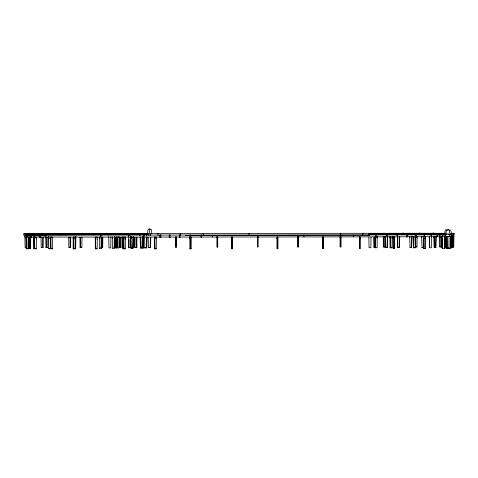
<?xml version="1.0" encoding="UTF-8"?>
<svg xmlns="http://www.w3.org/2000/svg" width="478" height="478" viewBox="0 0 478 478"><rect width="100%" height="100%" fill="white"/><g stroke="black" fill="none" stroke-linecap="round" stroke-linejoin="round"><path stroke-width="0.36" stroke-dasharray="2.39 1.79" d="M438.41 235.612L444.749 235.57M446.601 233.294L448.316 233.288M439.981 235.194L439.981 236.246M439.629 235.194L439.635 236.246"/><path stroke-width="0.72" d="M216.934 236.951L216.893 247.114L217.705 247.108L217.699 236.951L216.881 236.951L216.881 237.321L217.693 237.315M257.379 236.903L257.343 247.066L258.156 247.06L258.144 236.903L257.325 236.903L257.331 237.273L258.096 237.273L258.09 236.903M297.489 236.855L297.453 247.018L298.266 247.018L298.254 236.855L297.436 236.855L297.441 237.225L298.206 237.225L298.266 247.018M340.88 236.801L340.886 246.965L340.079 246.971L340.061 236.807M446.81 230.247C450.007 227.695 449.29 232.212 449.242 234.316L448.011 234.28L449.314 234.28L449.625 234.788M175.51 247.162L175.695 237.004L176.46 236.998L176.454 247.162L175.51 247.162L175.48 236.998M359.659 238.809L359.689 236.867L359.36 236.867L359.402 248.602L359.659 238.809L360.418 238.809L360.442 238.444L360.143 236.867M136.571 237.058L136.517 247.222M394.625 248.554L393.938 248.554L394.009 236.819L393.053 236.819L393.149 248.554L394.625 248.554L394.613 236.819M445.155 230.516L444.767 232.923L445.155 234.734M383.38 246.929L384.019 246.929L384.007 237.136L383.266 236.771L383.38 246.929L384.999 246.929L385.089 236.765M102.095 237.488L102.824 237.118L102.722 247.281L102.107 247.281L102.095 237.488L102.71 237.488M413.231 236.574L413.398 247.783L415.328 247.783L415.113 236.759L415.8 237.124L415.812 246.917L415.251 246.923L417.031 246.917L417.145 236.753M70.069 237.542L70.75 237.178L70.636 247.335L70.081 247.335L70.069 237.542L70.625 237.542M154.448 248.811L154.992 248.811L154.848 237.076L156.372 237.07L156.252 248.805L154.448 248.811L154.436 237.076M80.059 247.52L80.603 247.52L80.591 237.727L79.916 237.363L80.059 247.52L81.869 247.52L81.989 237.357L81.445 237.357M114.362 247.52L114.851 247.52L114.983 237.357L114.493 237.357M425.289 248.488L424.805 248.488L424.936 236.753L423.251 236.753L423.412 248.494L425.289 248.488L425.277 236.753M73.164 237.064L73.176 248.799L75.07 248.799L75.387 236.616M73.176 248.799L73.642 248.799L73.481 237.064L75.201 237.064L75.255 248.351L75.715 248.345L75.853 236.61M95.295 248.805L97.189 248.805L97.321 237.064L95.6 237.07L95.761 248.805L95.295 248.805L95.283 237.07M125.128 238.647L124.979 239.012L125.445 239.012L125.589 237.07L123.868 237.076L124.029 248.811L123.563 248.811L123.551 237.076M42.685 237.608L43.259 237.237L43.116 247.401L42.697 247.401L42.685 237.608L43.104 237.608M415.316 237.99L415.472 236.574M101.563 237.064L101.414 248.279L101.061 248.279L101.211 237.07M50.656 238.624L50.668 248.417L50.327 248.417L50.483 238.253M34.308 248.787L34.637 248.787L34.458 237.052L36.412 237.046L36.256 248.787L34.308 248.787L34.291 235.14L35.97 235.14L30.263 235.134L30.263 237.046L34.291 237.052M389.923 236.562L390.102 247.771L392.05 247.771L392.205 236.562M133.41 236.741L133.254 247.951L131.593 247.957M136.78 247.532L136.487 237.739L136.941 237.375L136.78 247.532L134.826 247.538L134.647 237.375L135.095 237.739L134.826 247.538M377.058 236.538L376.885 237.954L377.333 237.59L377.333 236.538M117.235 237.691L116.805 247.855L116.967 237.697M119.064 236.724L118.903 247.939L116.955 247.939L116.763 236.73M130.679 237.638L130.518 247.801L130.673 236.586M444.504 248.429L442.562 248.429L442.371 238.271L442.371 236.694L444.665 236.694L444.504 248.429L444.432 236.694M387.539 236.395L387.162 247.61L387.329 236.401M399.722 236.335L399.345 247.544L399.506 236.335M411.976 236.269L411.6 247.484L411.767 236.275M436.151 236.144L435.775 247.359L435.942 236.15M114.553 237.01L114.194 248.225L114.362 237.01M415.035 236.777L437.448 236.718L437.448 234.806L430.021 234.829L431.562 234.823L431.419 247.724L429.483 247.729L429.292 236.514M133.219 236.897L132.884 248.112L133.051 236.897M142.42 236.837L142.086 248.052L142.253 236.843M143.717 237.811L143.388 247.974L143.376 238.181L143.717 236.765M28.794 248.524L30.586 248.518L30.753 236.783M28.351 236.98L28.363 248.715M29.433 248.614L29.421 236.879M29.433 238.821L29.612 238.456M108.733 236.7L108.966 247.909L110.759 247.909L110.902 236.694M146.782 236.795L146.644 248.004L144.816 248.01L144.619 236.795M150.367 237.482L150.2 247.646L148.401 247.646L148.204 237.488M150.504 237.441L150.331 247.604M150.456 237.763L150.642 237.399M150.785 237.351L150.606 247.514M370.85 237.924L371.036 237.554L370.862 247.718L369.052 247.718L368.867 237.56L369.052 237.924M451.041 238.48L451.238 238.062L451.053 248.279M451.883 237.452L451.877 247.251L451.883 235.511M450.7 247.251L452.349 247.186L452.337 235.451M452.337 237.393L452.523 237.028M451.011 247.132L453.281 247.066L453.258 235.331M453.915 236.849L453.736 247.006L451.316 246.959M445.347 229.96L445.95 229.787M148.359 233.688C147.242 235.445 147.033 226.62 150.546 229.231C152.171 228.902 151.914 235.343 150.97 233.688M446.703 234.28L446.333 234.77L446.04 232.577L446.518 229.996L448.89 229.822L449.613 230.282M145.234 234.029L148.503 234.023L148.509 235.296M144.959 234.071L142.247 233.909L145.856 233.945L140.771 234.101L144.248 234.083M203.234 233.479L203.216 235.391L340.832 235.23L340.061 235.236M452.302 233.324L450.868 233.497L452.666 233.497L452.666 235.409M144.29 235.666L144.29 234.393L27.569 234.979L29.367 234.973M249.128 233.425L249.086 235.337M340.832 233.318L150.672 233.551M217.705 247.108L217.645 236.951M340.838 246.971L340.826 236.807M303.984 236.933L303.984 235.021M322.375 236.915L322.465 248.65M323.23 248.65L323.218 236.915L323.23 248.65L322.399 248.65M136.66 234.316L138.309 234.31L108.655 234.256L142.546 234.095M212.507 235.116L212.381 237.034L376.234 236.849L375.953 234.931M212.513 237.028L159.897 237.07L159.891 235.158L160.931 235.158M30.753 238.355L30.694 236.783M30.514 238.725L30.586 248.518M277.019 236.957L276.899 248.691L277.796 248.691L277.796 236.957L277.796 248.691M231.436 248.745L231.567 237.01L231.436 248.745L232.332 248.745L232.332 237.004L232.332 248.745M146.728 235.636L146.722 234.363L142.498 234.393L144.29 234.393M26.368 247.467L25.095 247.467L24.898 235.732L25.167 237.674M201.543 237.04L201.077 237.04L201.077 235.134L201.381 235.128M368.98 235.331L368.98 234.059L445.478 233.652M445.998 234.764L443.954 234.776L445.723 234.776L445.729 236.688M201.077 237.04L201.387 237.04M33.633 238.313L33.968 238.677L33.98 248.476L33.633 236.741M35.593 248.476L33.83 248.476M124.041 233.838L124.806 233.838L92.057 233.862L92.607 233.862M113.889 233.844L141.201 233.832L139.845 233.838M369.082 235.206L340.467 235.23L340.467 233.318L340.874 233.318M362.82 233.3L363.226 233.3L362.521 233.3L362.527 235.212M189.993 237.052L189.987 235.14L190.447 235.14M201.077 235.134L201.537 235.128M122.243 238.008L122.589 238.373L122.601 248.166L122.243 236.957M130.936 237.948L131.289 238.319L130.942 236.586M140.138 237.895L140.49 238.259L140.502 248.052L140.138 236.843M112.264 238.062L112.641 238.432L112.264 237.016M444.253 236.694L444.665 236.694M385.244 236.401L385.244 237.452L385.459 236.401M397.427 237.387L397.815 237.751L397.827 247.55L397.427 236.335M409.682 236.275L409.897 237.321M421.62 236.216L421.835 237.261M433.863 237.202L434.251 237.566L434.263 247.359L433.857 236.15M445.311 237.142L445.287 247.305L446.44 247.299M445.275 237.506L445.287 247.305M374.107 237.877L374.119 247.67L373.927 237.506L374.316 237.877M442.55 238.636L442.562 248.429M131.121 238.319L131.301 248.112M112.444 238.432L112.653 248.225M375.845 247.67L374.119 247.67M385.244 237.452L385.65 247.61M409.682 237.321L410.088 247.484M421.626 237.261L422.026 247.425M36.692 233.772L35.181 233.772L64.5 233.7M82.461 233.867L81.69 233.867L82.557 233.867M92.057 233.862L92.828 233.862M340.467 233.318L420.365 233.27L419.14 233.27M402.607 233.276L403.587 233.27L402.362 233.276M383.643 233.282L384.348 233.282M170.293 237.064L169.254 237.07L169.248 235.158L170.096 235.152M180.212 237.058L179.364 237.064L179.364 235.152L180.039 235.146M179.364 235.152L180.212 235.146M189.987 235.14L190.668 235.14M41.443 237.243L41.024 237.243L41.192 247.401L43.116 247.401M169.254 237.07L170.102 237.064M179.364 237.064L180.045 237.058M189.844 237.052L189.856 248.787L191.176 248.787L191.224 237.052L190.501 237.052L190.579 248.787L191.176 248.787M114.935 237.697L115.377 238.062L115.389 247.855L114.935 236.646M128.642 236.592L128.911 237.638M48.541 238.259L49.043 238.624L48.541 238.259L48.541 236.682M99.287 237.07L99.287 238.116L99.639 238.116L99.639 237.07M101.211 238.116L101.563 238.116M99.287 238.116L99.806 238.486M101.049 238.486L101.402 238.486M41.192 247.401L41.61 247.401M120.253 247.49L120.241 237.691L120.169 237.327L119.47 237.327L119.56 247.49L120.994 247.484L121.053 237.321L120.354 237.321M128.642 237.638L128.833 247.801L129.084 239.406M48.708 238.624L48.72 248.417L49.055 248.417M99.454 238.486L99.466 248.279L99.818 248.279M189.856 248.787L190.453 248.787M63.257 233.7L147.965 233.551M27.276 233.856L23.9 233.832L23.9 235.744M28.572 235.14L28.572 233.867L30.305 233.862L25.543 233.856L25.549 235.768M33.478 235.146L33.472 233.873L35.097 233.867L28.572 233.867M45.876 235.152L45.87 233.879L47.388 233.873L33.472 233.873M62.337 233.873L60.987 233.879L60.987 235.152M93.264 233.873L94.542 233.873L62.265 233.873M123.665 233.838L124.806 233.838M94.542 233.873L93.192 233.873L93.192 235.146M109.659 233.873L108.249 233.873L108.249 235.152M122.505 233.879L123.91 233.873L45.87 233.879M132.31 233.838L133.667 233.832M420.365 233.27L418.931 233.27L434.173 233.27L432.739 233.276M434.173 233.27L432.572 233.276L445.108 233.288M123.91 233.873L122.368 233.879L147.881 233.844M134.742 233.885L133.063 233.885L137.12 233.891M138.799 233.891L137.067 233.891L140.173 233.903M141.906 233.897L140.138 233.903L145.856 233.945M143.161 234.071L145.139 234.041M108.655 234.256L112.742 234.274L110.86 234.262M113.836 234.286L115.574 234.28L112.712 234.274M127.548 234.304L129.263 234.298M138.309 234.31L136.594 234.316L146.722 234.363L144.936 234.363M146.722 234.363L142.354 234.334L144.189 234.34M368.98 234.059L416.834 234.136L415.31 234.142M139.875 234.417L138.106 234.417L139.875 234.417L139.875 235.69M370.868 234.083L369.1 234.083L369.1 235.355M380.93 234.118L382.549 234.112M416.834 234.136L415.209 234.142L425.157 234.148L423.532 234.148M425.157 234.065L423.472 234.071L445.371 234.124M433.415 234.095L435.153 234.089M28.68 234.877L31.972 234.847L26.182 235.116L27.981 235.11M30.263 235.134L32.014 235.128L27.634 235.122L27.634 237.034M46.617 237.058L39.238 237.058L39.238 235.146L40.857 235.14L34.291 235.14M159.897 237.07L161.14 237.07L45.069 237.058L45.069 235.146L46.617 235.146L39.238 235.146M449.248 234.543L451.041 234.543L451.232 236.538M101.862 235.158L100.428 235.158L100.434 237.07M129.974 235.158L128.552 235.164L128.552 237.076M144.607 235.158L143.358 235.164L143.364 237.076M449.248 234.644L451.041 234.638L449.768 234.74L449.768 236.652M159.891 235.158L161.14 235.158M169.248 235.158L170.288 235.152M185.476 235.415L203.24 235.391M431.562 234.823L415.035 234.865L416.29 234.865L416.296 236.777L375.678 236.843M26.23 237.345L26.41 235.774L26.637 247.508M24.898 235.732L26.272 235.732M453.724 235.272L453.909 236.849M452.791 235.391L452.809 247.126M28.883 236.927L28.901 248.668L26.565 248.715M30.263 237.046L32.014 237.04L29.385 237.034M39.238 237.058L40.863 237.052L34.123 237.052M50.519 237.064L50.537 248.799L50.997 248.799L50.835 237.064L52.562 237.058L52.431 248.793L50.537 248.799M446.816 236.395L446.984 248.13L446.787 236.395L448.197 236.395M451.047 236.491L451.226 238.116M69.256 237.178L68.701 237.178L68.844 247.341L70.636 247.335M450.521 236.592L450.533 248.327L448.734 248.333M175.677 237.369L176.442 237.369M340.067 237.172L340.826 237.172M75.387 238.187L75.853 238.187M75.243 238.552L75.703 238.552M231.406 238.582L232.171 238.582M276.87 238.534L277.634 238.534M322.375 238.486L323.14 238.486M359.689 238.444L360.442 238.444M394.009 238.391L394.697 238.391M423.257 238.331L423.741 238.331M424.936 238.331L425.42 238.331M231.424 238.952L232.183 238.952M276.887 238.898L277.646 238.898M322.387 238.857L323.146 238.857M393.926 238.761L394.613 238.755M423.4 238.695L423.884 238.695M424.793 238.695L425.277 238.695M68.844 247.341L69.394 247.335M101.677 247.281L101.055 247.281L102.722 247.281M45.936 247.526L46.444 247.526L46.432 237.727L45.786 237.363L45.936 247.526L47.794 247.52L47.92 237.357L47.418 237.357M439.808 246.929L440.16 246.929L440.148 237.136L439.635 236.765L439.808 246.929L441.756 246.929L441.75 237.829M145.145 247.61L143.352 247.568M148.533 247.604L150.612 247.514M145.127 247.694L143.328 247.694L143.322 237.901M143.549 247.974L141.793 247.974M375.033 236.544L375.224 247.753L377.172 247.753L377.16 237.954M441.254 236.55L441.451 247.759L442.801 247.759M446.733 247.939L448.25 247.891M448.215 247.986L446.105 248.04L445.908 237.877M27.634 248.62L29.977 248.566L30.15 236.831M448.215 248.13L445.807 248.082L445.795 238.289M123.563 248.811L125.457 248.805L125.445 239.012M359.402 248.602L360.43 248.602L360.418 238.809M393.149 248.554L393.836 248.554M423.412 248.494L423.896 248.488M27.909 233.808L26.254 233.808L36.836 233.772L35.181 233.772M47.639 233.736L48.959 233.736M421.267 233.778L423 233.778M109.426 234.244L111.183 234.238L110.448 234.25L110.884 234.262M372.846 234.029L374.579 234.029M98.922 234.632L100.523 234.632L99 234.632M34.464 234.823L43.373 234.794L41.67 234.794M66.741 234.722L65.283 234.722L66.717 234.722M396.579 234.901L397.517 234.901L397.517 236.813M406.39 234.883L407.322 234.883L407.322 236.795L406.204 236.795M415.173 234.865L416.29 234.865L386.373 234.919L387.138 234.919L387.144 236.831M406.198 234.883L407.322 234.883M423.078 234.847L424.494 234.841L424.494 236.753M437.448 234.806L435.817 234.812L442.264 234.794L442.27 236.706L435.906 236.724M440.632 234.794L445.723 234.776L444.008 234.776M45.069 235.146L387.138 234.919L386.583 234.919M406.39 236.795L407.322 236.795M383.368 237.136L384.007 237.136M384.348 237.136L384.993 237.136M415.239 237.124L415.8 237.124M416.463 237.124L417.019 237.124M413.231 237.626L413.793 237.99L413.805 247.783L413.398 247.783M415.065 237.62L415.472 237.62M119.548 237.691L120.241 237.691M45.924 237.727L46.432 237.727M80.047 237.727L80.591 237.727M81.32 237.727L81.858 237.727M114.35 237.727L114.84 237.727M413.386 237.99L413.793 237.99M154.304 238.647L154.848 238.647M155.828 238.642L156.372 238.642M189.784 238.63L190.501 238.63M50.375 238.636L50.841 238.636M73.015 238.642L73.481 238.642M74.741 238.636L75.201 238.636M95.14 238.642L95.6 238.642M123.408 238.647L123.868 238.647M74.592 239.006L75.058 239.006M96.717 239.006L97.177 239.006M154.436 239.012L154.98 239.012M189.844 238.994L190.567 238.994M50.525 239L50.985 239M73.164 239.006L73.63 239.006M95.283 239.012L95.749 239.012M123.551 239.018L124.017 239.018M384.36 246.929L384.999 246.929M416.475 246.917L417.031 246.917M119.56 247.49L120.994 247.484M81.332 247.52L81.869 247.52M47.292 247.52L47.794 247.52M421.811 247.425L423.753 247.419L423.532 238.325M434.048 247.359L435.99 247.359M397.618 247.55L399.554 247.544M409.873 247.484L411.815 247.484M414.922 247.783L415.328 247.783M115.12 247.855L117.074 247.855M128.833 247.801L130.781 247.795M385.435 247.61L387.377 247.61M140.335 248.052L142.253 248.052M122.434 248.166L124.184 248.166M131.133 248.112L133.051 248.106M99.466 248.279L101.414 248.279M112.455 248.225L114.391 248.219M48.72 248.417L50.668 248.417M74.287 248.351L75.715 248.345M155.709 248.805L156.252 248.805M51.965 248.793L52.431 248.793M74.604 248.799L75.07 248.799M96.729 248.805L97.189 248.805M124.991 248.805L125.457 248.805M97.494 233.64L96.431 233.64L97.673 233.646M114.917 233.605L115.981 233.605M136.284 233.569L135.483 233.569L135.991 233.575M375.678 234.931L376.234 234.937M396.746 234.901L397.517 234.901M439.796 237.136L440.148 237.136M375.039 237.59L375.487 237.96L375.224 247.753M389.923 237.614L390.43 237.978L390.442 247.771L390.102 247.771M392.205 237.608L391.703 237.978L392.044 237.978M390.09 237.978L390.43 237.978M116.769 237.775L117.2 238.146L116.955 247.939M119.064 237.775L118.801 236.724M34.129 238.624L34.458 238.624M36.077 238.624L36.412 238.624M34.297 238.994L34.625 238.994M441.409 246.929L441.756 246.929M391.715 247.771L392.05 247.771M35.922 248.787L36.256 248.787M26.23 235.774L26.619 235.774M429.292 237.566L429.668 237.936L429.483 247.729M441.26 237.602L441.636 237.966L441.451 247.759M146.985 237.327L146.818 247.484M353.29 234.961L353.296 236.873M450.915 233.312L454.1 233.318L454.1 235.23M157.704 233.539L158.009 233.539L158.015 235.451M176.454 247.162L176.239 236.998M25.693 233.832L27.336 233.856M447.522 234.447L451.041 234.543M450.551 234.818C451.853 233.993 451.136 231.131 450.533 229.93M144.165 234.34L144.93 234.363M445.795 238.289L445.61 236.347M26.368 238.552L26.565 238.922M26.003 238.6L26.188 248.763L27.999 248.757L28.166 237.022L25.991 237.028L26.176 238.97M442.61 238.271L442.783 238.636M131.289 238.158L131.115 236.741M298.2 236.855L298.206 237.225M149.536 233.73L149.781 229.189L149.781 229.655M453.622 235.284L453.622 233.372L454.1 233.318L451.824 233.378L453.622 233.372L451.71 233.623L451.71 235.535M453.269 237.273L453.281 247.066M441.457 236.55L441.457 237.602M434.072 236.15L434.072 237.196M429.489 236.52L429.489 237.566M413.637 236.574L413.637 237.626M390.263 236.562L390.263 237.614M375.314 236.544L375.314 237.59M180.511 235.421L180.308 233.509L180.296 235.421M150.456 237.763L150.468 247.562M150.313 233.957L150.313 235.23M150.158 234.005L150.158 235.284M131.103 236.897L131.103 237.948M122.41 236.957L122.41 238.002M117.026 236.73L117.026 237.775M112.461 237.01L112.461 238.062M48.876 236.682L48.881 238.253M28.537 236.98L28.537 238.552M450.061 238.217L449.882 248.381L448.089 248.381L447.892 236.646L450.061 236.646L450.055 238.217M28.041 233.808L23.9 233.832L28.041 233.808M132.484 234.142L130.781 234.142L132.484 234.142"/></g></svg>
